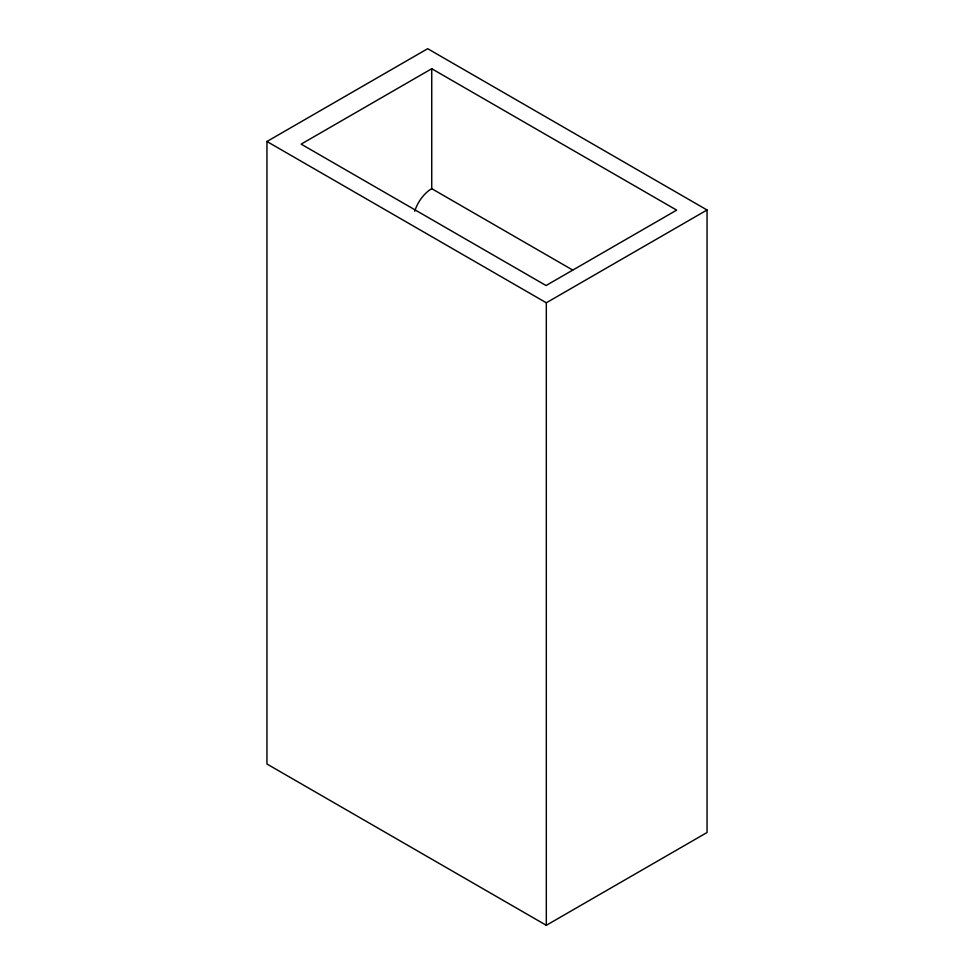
<?xml version="1.0" encoding="UTF-8"?>
<svg xmlns="http://www.w3.org/2000/svg" width="974" height="974" viewBox="0 0 974 974"><rect width="100%" height="100%" fill="white"/><g stroke="black" fill="none" stroke-linecap="round" stroke-linejoin="round"><path stroke-width="1.46" d="M266.949 141.498L427.683 48.7L707.051 209.994L707.051 832.502L546.317 925.3L266.949 764.006L266.949 141.498L546.317 302.78L707.051 209.994M431.738 68.728L301.149 144.128L546.061 285.528L676.662 210.128L431.738 68.728L431.738 188.664A26.383 15.231 -60 0 0 414.693 211.273M431.738 188.664L572.627 270.005M546.317 302.78L546.317 925.3"/></g></svg>
